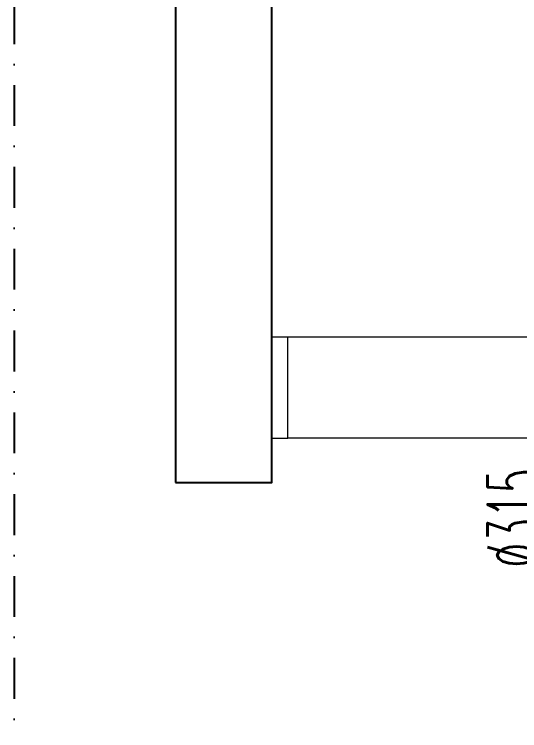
# Model space of a CAD drawing. Header units: inches. Extents: x -772 to 6765, y -813 to 4093.
# Drawn here: x 2550 to 2707.6, y 16.8 to 240.1 of the extents above; entities that cross this region are included whole.
import ezdxf
from ezdxf.enums import TextEntityAlignment as Align

# ---------------------------------------------------------------- set-up
doc = ezdxf.new("R2010")
doc.units = ezdxf.units.IN
doc.header["$MEASUREMENT"] = 0
doc.linetypes.add('DASHDOT', pattern=[25.4, 12.7, -6.35, 0, -6.35])
doc.layers.add('H_STR_Aks', color=250, linetype='DASHDOT')
doc.layers.add('MTY-UFLEME-KANALI', color=20, linetype='Continuous')
doc.layers.add('MTY-UFLEME-KANALI-Flex', color=21, linetype='ZIGZAG', lineweight=0)
doc.styles.add('CAP', font='simplxtw.shx', dxfattribs={"width": 0.65})
doc.linetypes.add('ZIGZAG', pattern='A,0.0001,-0.2,[131,ltypeshp.shx,S=0.2,R=0,X=-0.2,Y=0],-0.4,[131,ltypeshp.shx,S=0.2,R=180.00002,X=0.2,Y=0],-0.2', length=0.8001)

# ---------------------------------------------------------------- blocks, each defined once
blk = doc.blocks.new('*U222')
at = {"layer": 'MTY-UFLEME-KANALI-Flex', "ltscale": 0.5}
for p, q in [((-15.75, 5), (-15.75, 92.22)), ((15.75, 5), (15.75, 92.22))]:
    blk.add_line(p, q, dxfattribs=at)
at = {"layer": 'MTY-UFLEME-KANALI-Flex', "linetype": 'ByBlock', "ltscale": 0.5}
for points in [[(15.75, 97.22), (-15.75, 97.22), (-15.75, 92.22), (15.75, 92.22)], [(15.75, 5), (-15.75, 5), (-15.75, 0), (15.75, 0)]]:
    blk.add_lwpolyline(points, close=True, dxfattribs=at)
at = {"layer": 'MTY-UFLEME-KANALI-Flex', "color": 7, "ltscale": 0.5, "style": 'CAP', "width": 0.5}
blk.add_attdef('X', text='', height=18, dxfattribs=at).set_placement((-40.68, 11.88), align=Align.CENTER)
blk = doc.blocks.new('mekanik')
at = {"layer": 'MTY-UFLEME-KANALI'}
blk.add_lwpolyline([(21870.26, 6934.17), (21900.26, 6934.17), (21900.26, 7747.31), (21870.26, 7747.31)], close=True, dxfattribs=at)
at = {"rotation": 90}
blk.add_blockref('*U222', (21997.47, 6963.76), dxfattribs=at).add_auto_attribs({'X': '%%C315'})

msp = doc.modelspace()

# ---------------------------------------------------------------- linework, layer by layer
at = {"layer": 'H_STR_Aks'}
msp.add_line((2550, 4043), (2550, -712.77), dxfattribs=at)

# ---------------------------------------------------------------- block references
msp.add_blockref('mekanik', (-19270, -6840))

doc.saveas('drawing.dxf')
